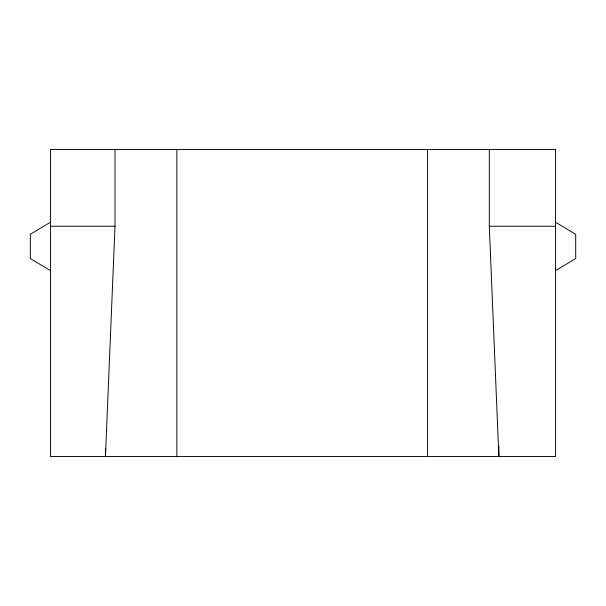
<?xml version="1.0" encoding="UTF-8"?>
<svg xmlns="http://www.w3.org/2000/svg" width="606" height="606" viewBox="0 0 606 606"><rect width="100%" height="100%" fill="white"/><g stroke="black" fill="none" stroke-linecap="round" stroke-linejoin="round"><path stroke-width="0.91" d="M115.011 149.477L115.011 226.243L105.444 456.523L105.444 448.97M50.503 222.197L30.3 234.317L30.3 258.557L50.503 270.677M555.497 270.677L575.7 258.557L575.7 234.317L555.497 222.197M50.503 226.243L115.011 226.243M489.3 149.477L489.3 226.243L555.497 226.243M489.3 226.243L498.867 456.523L498.867 446.137M427.45 149.477L427.45 456.523M176.861 149.477L176.861 456.523M555.497 149.477L50.503 149.477L50.503 456.523L555.497 456.523L555.497 149.477"/></g></svg>
